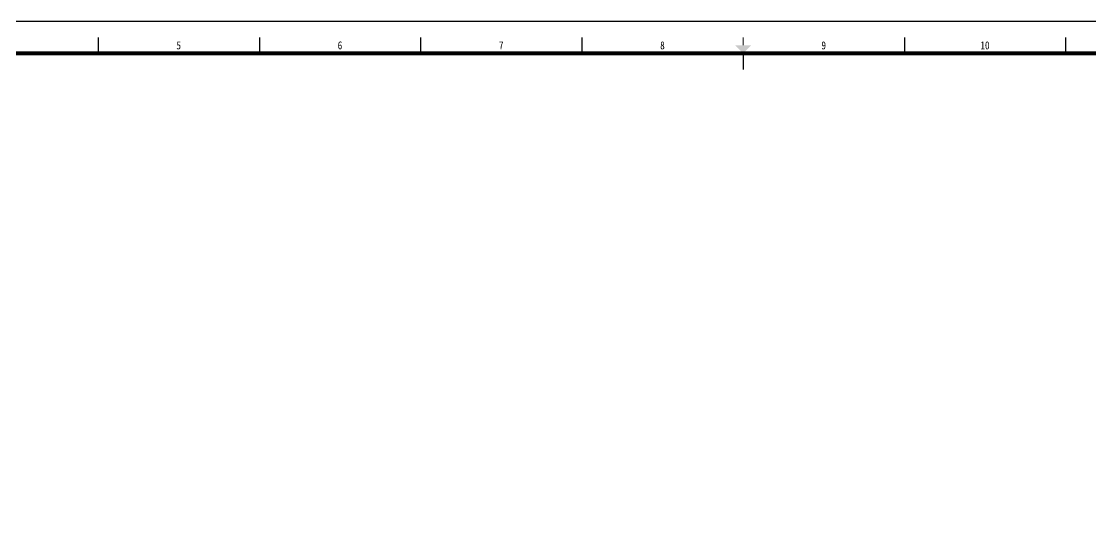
# Model space of a CAD drawing. Extents: x 921942 to 1159542, y -958603 to -790785.
# Drawn here: x 1114447 to 1138040, y -927862 to -916648 of the extents above; entities that cross this region are included whole.
import ezdxf
from ezdxf.enums import TextEntityAlignment as Align

# ---------------------------------------------------------------- set-up
doc = ezdxf.new("R2010")
doc.units = 0
doc.header["$LTSCALE"] = 1000
doc.header["$MEASUREMENT"] = 0
doc.layers.add('图框', color=255, linetype='CONTINUOUS')
doc.styles.add('TKZ1', font='SIMHEI.TTF', dxfattribs={"width": 0.7})

# ---------------------------------------------------------------- blocks, each defined once
blk = doc.blocks.new('图框2')
at = {"layer": '图框', "color": 0}
for p, q in [((84100, 59400), (0, 59400)), ((22650, 58900), (22650, 58400)), ((27688, 58900), (27688, 58400)), ((32725, 58900), (32725, 58400)), ((37762, 58900), (37762, 58400)), ((47838, 58900), (47838, 58400)), ((52875, 58900), (52875, 58400)), ((42800, 58400), (42800, 57900))]:
    blk.add_line(p, q, dxfattribs=at)
at = {"layer": '图框', "color": 0, "const_width": 30}
blk.add_lwpolyline([(42800, 58650), (42800, 58900)], dxfattribs=at)
at = {"layer": '图框', "color": 0, "const_width": 120}
blk.add_lwpolyline([(83100, 58400), (2500, 58400), (2500, 1000), (83100, 1000)], close=True, dxfattribs=at)
at = {"layer": '图框', "color": 0}
blk.add_solid([(42550, 58650), (43050, 58650), (42800, 58400)], dxfattribs=at)
at = {"layer": '图框', "color": 0, "style": 'TKZ1', "width": 0.85}
for s, p in [('5', (25169, 58650)), ('6', (30206, 58650)), ('7', (35244, 58650)), ('8', (40281, 58650)), ('9', (45319, 58650)), ('10', (50356, 58650))]:
    blk.add_text(s, height=250, dxfattribs=at).set_placement(p, align=Align.MIDDLE)

msp = doc.modelspace()

# ---------------------------------------------------------------- block references
at = {"layer": '图框', "color": 0, "linetype": 'ByBlock', "xscale": 0.7063020216301084, "yscale": 0.7063020213972777, "zscale": 0.7063020214030876}
msp.add_blockref('图框2', (1100142, -958603), dxfattribs=at)

doc.saveas('drawing.dxf')
